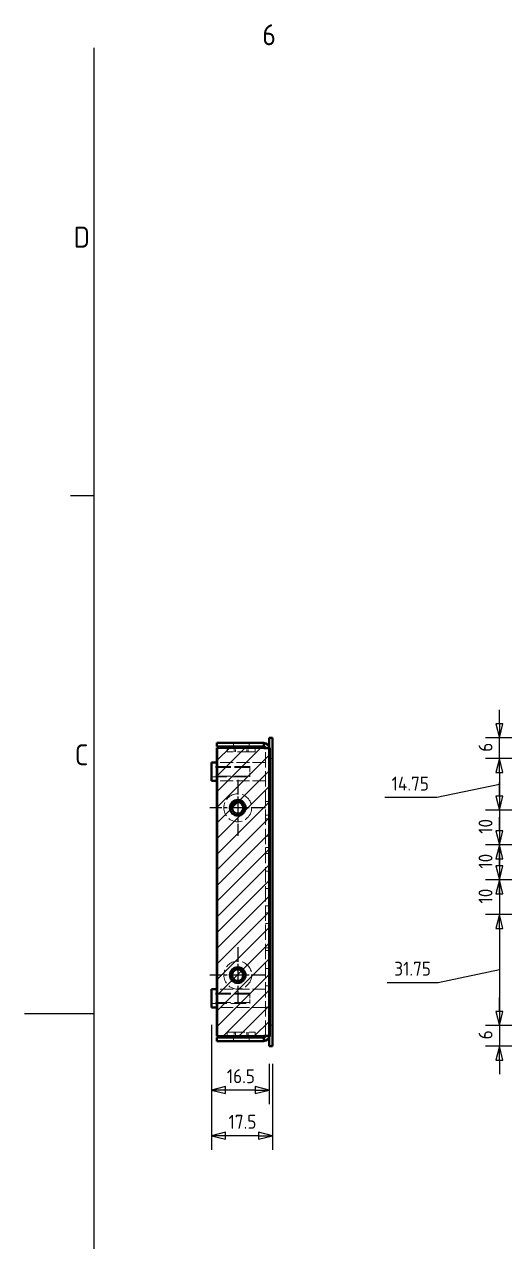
# Model space of a CAD drawing. Header units: millimetres. Extents: x 0 to 840, y 0 to 594.
# Drawn here: x 0 to 137.8, y 231.5 to 580.7 of the extents above; entities that cross this region are included whole.
import ezdxf

# ---------------------------------------------------------------- set-up
doc = ezdxf.new("R2010")
doc.units = ezdxf.units.MM
doc.header["$LTSCALE"] = 2
doc.linetypes.add('CHAIN', pattern=[0.3543, 0.2362, -0.0295, 0.0591, -0.0295])
doc.linetypes.add('DASHED', pattern=[0.2067, 0.1654, -0.0413])
doc.layers.get('0').update_dxf_attribs({"color": 3, "lineweight": 25})
for name, color, linetype, lineweight in [('가려진 것(ISO)', 2, 'DASHED', 18), ('가시적인 것(ISO)', 3, 'Continuous', 40), ('가시적인 좁은 것(ISO)', 3, 'Continuous', 35), ('경계(ISO)', 7, 'Continuous', 25), ('스케치 형상(ISO)', 3, 'Continuous', 25), ('중심 표식(ISO)', 1, 'Continuous', 25), ('치수(ISO)', 2, 'Continuous', 25), ('해치(ISO)', 7, 'Continuous', 18)]:
    doc.layers.add(name, color=color, linetype=linetype, lineweight=lineweight)
doc.styles.add('문자 텍스트_PSTEK_POSCO', font='isocp.shx')
doc.styles.add('치수 텍스트_PSTEK_POSCO', font='isocp.shx')
doc.dimstyles.new('치수_PSTEK_POSCO', dxfattribs={"dimscale": 2, "dimtxt": 2, "dimasz": 2, "dimexe": 2, "dimexo": 2.5, "dimgap": 1, "dimtad": 1, "dimrnd": 1e-08, "dimdsep": 46, "dimtxsty": '치수 텍스트_PSTEK_POSCO', "dimblk": 'Filled-2', "dimcen": 0.09, "dimdle": 10, "dimclrd": 7, "dimclre": 7, "dimclrt": 2, "dimadec": 1, "dimazin": 2, "dimtfac": 1, "dimtmove": 0, "dimatfit": 3, "dimfxl": 0, "dimtolj": 1, "dimlwd": -1, "dimlwe": -1, "dimarcsym": 0})

# ---------------------------------------------------------------- blocks, each defined once
blk = doc.blocks.new('경계 Default Border')
at = {"layer": '경계(ISO)'}
blk.add_line((10, 222.75), (6.6, 222.75), dxfattribs=at)
at = {"layer": '경계(ISO)', "flags": 128}
for points in [[(10, 10), (10, 287)], [(0, 148.5), (10, 148.5)]]:
    blk.add_lwpolyline(points, dxfattribs=at)
at = {"layer": '경계(ISO)', "color": 2, "char_height": 3, "attachment_point": 7, "style": '문자 텍스트_PSTEK_POSCO'}
for s, insert in [('6', (34.14, 287.37)), ('D', (7.08, 258.35)), ('C', (7.24, 184.1))]:
    blk.add_mtext(s, dxfattribs=dict(at, insert=insert))
blk = doc.blocks.new('Filled-2')
at = {"color": 0}
for p, q in [((0, 0), (-1, 0.25)), ((-1, 0.25), (-1, -0.25)), ((-1, 0), (0, 0)), ((-1, -0.25), (0, 0))]:
    blk.add_line(p, q, dxfattribs=at)
at = {"color": 0, "flags": 128}
blk.add_lwpolyline([(-1, -0.25), (0, 0)], dxfattribs=at)
at = {"color": 0}
blk.add_solid([(-1, -0.25), (0, 0), (-1, 0.25), (-1, -0.25)], dxfattribs=at)
blk = doc.blocks.new('*D35')
at = {"layer": 'Defpoints', "color": 0}
for p in [(161.93, 370.09), (136.32, 355.34), (158.93, 355.34)]:
    blk.add_point(p, dxfattribs=at)
at = {"layer": '치수(ISO)', "color": 7}
for p, q in [((156.93, 370.09), (132.32, 370.09)), ((136.32, 366.09), (136.32, 359.34)), ((136.32, 362.72), (118.35, 358.93)), ((118.35, 358.93), (103.39, 358.93)), ((153.93, 355.34), (132.32, 355.34))]:
    blk.add_line(p, q, dxfattribs=at)
at = {"layer": '치수(ISO)', "color": 7, "xscale": 4, "yscale": 4, "zscale": 4}
for p, rotation in [((136.32, 370.09), 90), ((136.32, 355.34), 270)]:
    blk.add_blockref('Filled-2', p, dxfattribs=dict(at, rotation=rotation))
at = {"layer": '치수(ISO)', "color": 2, "insert": (105.39, 362.93), "char_height": 4, "attachment_point": 4, "style": '치수 텍스트_PSTEK_POSCO'}
blk.add_mtext('\\A1;14.75', dxfattribs=at)
blk = doc.blocks.new('*D36')
at = {"layer": 'Defpoints', "color": 0}
for p in [(158.93, 355.34), (136.32, 345.34), (158.93, 345.34)]:
    blk.add_point(p, dxfattribs=at)
at = {"layer": '치수(ISO)', "color": 7}
for p, q in [((136.32, 359.34), (136.32, 363.34)), ((153.93, 355.34), (132.32, 355.34)), ((136.32, 355.34), (136.32, 345.34)), ((153.93, 345.34), (132.32, 345.34)), ((136.32, 341.34), (136.32, 337.34))]:
    blk.add_line(p, q, dxfattribs=at)
at = {"layer": '치수(ISO)', "color": 7, "xscale": 4, "yscale": 4, "zscale": 4}
for p, rotation in [((136.32, 355.34), 270), ((136.32, 345.34), 90)]:
    blk.add_blockref('Filled-2', p, dxfattribs=dict(at, rotation=rotation))
at = {"layer": '치수(ISO)', "color": 2, "insert": (132.32, 348.54), "char_height": 4, "attachment_point": 4, "rotation": 90, "style": '치수 텍스트_PSTEK_POSCO'}
blk.add_mtext('\\A1;10', dxfattribs=at)
blk = doc.blocks.new('*D37')
at = {"layer": 'Defpoints', "color": 0}
for p in [(158.93, 345.34), (136.32, 335.34), (158.93, 335.34)]:
    blk.add_point(p, dxfattribs=at)
at = {"layer": '치수(ISO)', "color": 7}
for p, q in [((136.32, 349.34), (136.32, 353.34)), ((153.93, 345.34), (132.32, 345.34)), ((136.32, 345.34), (136.32, 335.34)), ((153.93, 335.34), (132.32, 335.34)), ((136.32, 331.34), (136.32, 327.34))]:
    blk.add_line(p, q, dxfattribs=at)
at = {"layer": '치수(ISO)', "color": 7, "xscale": 4, "yscale": 4, "zscale": 4}
for p, rotation in [((136.32, 345.34), 270), ((136.32, 335.34), 90)]:
    blk.add_blockref('Filled-2', p, dxfattribs=dict(at, rotation=rotation))
at = {"layer": '치수(ISO)', "color": 2, "insert": (132.32, 338.54), "char_height": 4, "attachment_point": 4, "rotation": 90, "style": '치수 텍스트_PSTEK_POSCO'}
blk.add_mtext('\\A1;10', dxfattribs=at)
blk = doc.blocks.new('*D38')
at = {"layer": 'Defpoints', "color": 0}
for p in [(158.93, 335.34), (136.32, 325.34), (158.93, 325.34)]:
    blk.add_point(p, dxfattribs=at)
at = {"layer": '치수(ISO)', "color": 7}
for p, q in [((136.32, 339.34), (136.32, 343.34)), ((153.93, 335.34), (132.32, 335.34)), ((136.32, 335.34), (136.32, 325.34)), ((153.93, 325.34), (132.32, 325.34)), ((136.32, 321.34), (136.32, 317.34))]:
    blk.add_line(p, q, dxfattribs=at)
at = {"layer": '치수(ISO)', "color": 7, "xscale": 4, "yscale": 4, "zscale": 4}
for p, rotation in [((136.32, 335.34), 270), ((136.32, 325.34), 90)]:
    blk.add_blockref('Filled-2', p, dxfattribs=dict(at, rotation=rotation))
at = {"layer": '치수(ISO)', "color": 2, "insert": (132.32, 328.54), "char_height": 4, "attachment_point": 4, "rotation": 90, "style": '치수 텍스트_PSTEK_POSCO'}
blk.add_mtext('\\A1;10', dxfattribs=at)
blk = doc.blocks.new('*D39')
at = {"layer": 'Defpoints', "color": 0}
for p in [(158.93, 325.34), (136.32, 293.59), (161.93, 293.59)]:
    blk.add_point(p, dxfattribs=at)
at = {"layer": '치수(ISO)', "color": 7}
for p, q in [((153.93, 325.34), (132.32, 325.34)), ((136.32, 321.34), (136.32, 297.59)), ((136.32, 309.47), (118.71, 305.83)), ((118.71, 305.83), (104.14, 305.83)), ((156.93, 293.59), (132.32, 293.59))]:
    blk.add_line(p, q, dxfattribs=at)
at = {"layer": '치수(ISO)', "color": 7, "xscale": 4, "yscale": 4, "zscale": 4}
for p, rotation in [((136.32, 325.34), 90), ((136.32, 293.59), 270)]:
    blk.add_blockref('Filled-2', p, dxfattribs=dict(at, rotation=rotation))
at = {"layer": '치수(ISO)', "color": 2, "insert": (106.14, 309.83), "char_height": 4, "attachment_point": 4, "style": '치수 텍스트_PSTEK_POSCO'}
blk.add_mtext('\\A1;31.75', dxfattribs=at)
blk = doc.blocks.new('*D40')
at = {"layer": 'Defpoints', "color": 0}
for p in [(161.93, 293.59), (136.32, 287.59), (155.93, 287.59)]:
    blk.add_point(p, dxfattribs=at)
at = {"layer": '치수(ISO)', "color": 7}
for p, q in [((136.32, 297.59), (136.32, 301.59)), ((156.93, 293.59), (132.32, 293.59)), ((136.32, 293.59), (136.32, 287.59)), ((150.93, 287.59), (132.32, 287.59)), ((136.32, 283.59), (136.32, 279.59))]:
    blk.add_line(p, q, dxfattribs=at)
at = {"layer": '치수(ISO)', "color": 7, "xscale": 4, "yscale": 4, "zscale": 4}
for p, rotation in [((136.32, 293.59), 270), ((136.32, 287.59), 90)]:
    blk.add_blockref('Filled-2', p, dxfattribs=dict(at, rotation=rotation))
at = {"layer": '치수(ISO)', "color": 2, "insert": (132.32, 289.57), "char_height": 4, "attachment_point": 4, "rotation": 90, "style": '치수 텍스트_PSTEK_POSCO'}
blk.add_mtext('\\A1;6', dxfattribs=at)
blk = doc.blocks.new('*D41')
at = {"layer": 'Defpoints', "color": 0}
for p in [(136.32, 376.09), (155.93, 376.09), (161.93, 370.09)]:
    blk.add_point(p, dxfattribs=at)
at = {"layer": '치수(ISO)', "color": 7}
for p, q in [((136.32, 380.09), (136.32, 384.09)), ((150.93, 376.09), (132.32, 376.09)), ((136.32, 370.09), (136.32, 376.09)), ((156.93, 370.09), (132.32, 370.09)), ((136.32, 366.09), (136.32, 362.09))]:
    blk.add_line(p, q, dxfattribs=at)
at = {"layer": '치수(ISO)', "color": 7, "xscale": 4, "yscale": 4, "zscale": 4}
for p, rotation in [((136.32, 376.09), 270), ((136.32, 370.09), 90)]:
    blk.add_blockref('Filled-2', p, dxfattribs=dict(at, rotation=rotation))
at = {"layer": '치수(ISO)', "color": 2, "insert": (132.32, 372.07), "char_height": 4, "attachment_point": 4, "rotation": 90, "style": '치수 텍스트_PSTEK_POSCO'}
blk.add_mtext('\\A1;6', dxfattribs=at)
blk = doc.blocks.new('*D66')
at = {"layer": 'Defpoints', "color": 0}
for p in [(53.73, 298.69), (70.23, 287.59), (53.73, 275)]:
    blk.add_point(p, dxfattribs=at)
at = {"layer": '치수(ISO)', "color": 7}
for p, q in [((53.73, 293.69), (53.73, 271)), ((70.23, 282.59), (70.23, 271)), ((66.23, 275), (57.73, 275))]:
    blk.add_line(p, q, dxfattribs=at)
at = {"layer": '치수(ISO)', "color": 7, "xscale": 4, "yscale": 4, "zscale": 4, "rotation": 180}
blk.add_blockref('Filled-2', (53.73, 275), dxfattribs=at)
at = {"layer": '치수(ISO)', "color": 7, "xscale": 4, "yscale": 4, "zscale": 4}
blk.add_blockref('Filled-2', (70.23, 275), dxfattribs=at)
at = {"layer": '치수(ISO)', "color": 2, "insert": (58.1, 279), "char_height": 4, "attachment_point": 4, "style": '치수 텍스트_PSTEK_POSCO'}
blk.add_mtext('\\A1;16.5', dxfattribs=at)
blk = doc.blocks.new('*D67')
at = {"layer": 'Defpoints', "color": 0}
for p in [(53.73, 298.69), (71.23, 287.59), (53.73, 261.92)]:
    blk.add_point(p, dxfattribs=at)
at = {"layer": '치수(ISO)', "color": 7}
for p, q in [((53.73, 293.69), (53.73, 257.92)), ((71.23, 282.59), (71.23, 257.92)), ((67.23, 261.92), (57.73, 261.92))]:
    blk.add_line(p, q, dxfattribs=at)
at = {"layer": '치수(ISO)', "color": 7, "xscale": 4, "yscale": 4, "zscale": 4, "rotation": 180}
blk.add_blockref('Filled-2', (53.73, 261.92), dxfattribs=at)
at = {"layer": '치수(ISO)', "color": 7, "xscale": 4, "yscale": 4, "zscale": 4}
blk.add_blockref('Filled-2', (71.23, 261.92), dxfattribs=at)
at = {"layer": '치수(ISO)', "color": 2, "insert": (58.6, 265.92), "char_height": 4, "attachment_point": 4, "style": '치수 텍스트_PSTEK_POSCO'}
blk.add_mtext('\\A1;17.5', dxfattribs=at)

msp = doc.modelspace()

# ---------------------------------------------------------------- hatches: boundary and pattern name
at = {"layer": '해치(ISO)'}
h = msp.add_hatch(dxfattribs=at)
h.set_pattern_fill('ANSI31', color=1, scale=25.4, style=0)
h.set_pattern_definition([(45, (0, 0), (-2.245064, 2.245064), [])])
h.paths.add_polyline_path([(70.507, 373.224), (70.507, 290.398), (55.506, 290.398), (55.506, 373.224)])

# ---------------------------------------------------------------- linework, layer by layer
at = {"layer": '가려진 것(ISO)', "ltscale": 0.952248}
for p, q in [((59.983, 374.593), (59.983, 373.593)), ((64.483, 374.593), (64.483, 373.593)), ((70.233, 370.093), (71.233, 370.093)), ((69.233, 357.843), (70.233, 357.843)), ((70.233, 353.843), (69.233, 353.843)), ((69.233, 352.843), (70.233, 352.843)), ((69.233, 347.843), (70.233, 347.843)), ((70.233, 344.593), (69.233, 344.593)), ((69.233, 342.843), (70.233, 342.843)), ((69.233, 337.843), (70.233, 337.843)), ((69.233, 332.843), (70.233, 332.843)), ((69.233, 327.843), (70.233, 327.843)), ((70.233, 325.843), (69.233, 325.843)), ((69.233, 322.843), (70.233, 322.843)), ((70.233, 315.843), (69.233, 315.843)), ((70.233, 315.093), (69.233, 315.093)), ((70.233, 309.893), (69.233, 309.893)), ((70.233, 304.893), (69.233, 304.893)), ((70.233, 298.843), (69.233, 298.843)), ((70.233, 293.593), (71.233, 293.593)), ((59.983, 290.093), (59.983, 289.093)), ((64.483, 290.093), (64.483, 289.093))]:
    msp.add_line(p, q, dxfattribs=at)
at = {"layer": '가려진 것(ISO)', "ltscale": 1.091717}
for p, q in [((58.233, 373.24), (58.233, 372.093)), ((66.233, 373.24), (66.233, 372.093)), ((58.233, 290.447), (58.233, 291.593)), ((66.233, 290.447), (66.233, 291.593))]:
    msp.add_line(p, q, dxfattribs=at)
at = {"layer": '가려진 것(ISO)', "ltscale": 15.198803}
for p, q in [((66.233, 372.093), (58.233, 372.093)), ((58.233, 291.593), (66.233, 291.593))]:
    msp.add_line(p, q, dxfattribs=at)
at = {"layer": '가려진 것(ISO)', "ltscale": 1.428422}
for p, q in [((60.233, 373.593), (60.233, 372.093)), ((60.612, 372.093), (60.612, 373.593)), ((63.854, 372.093), (63.854, 373.593)), ((64.233, 372.093), (64.233, 373.593)), ((60.233, 291.593), (60.233, 290.093)), ((60.612, 290.093), (60.612, 291.593)), ((63.854, 290.093), (63.854, 291.593)), ((64.233, 290.093), (64.233, 291.593))]:
    msp.add_line(p, q, dxfattribs=at)
at = {"layer": '가려진 것(ISO)', "ltscale": 13.304306}
for p, q in [((69.233, 290.593), (69.233, 373.093)), ((64.733, 367.843), (53.733, 367.843)), ((64.733, 367.573), (53.733, 367.573)), ((64.733, 365.114), (53.733, 365.114)), ((53.733, 364.843), (64.733, 364.843)), ((64.733, 302.843), (53.733, 302.843)), ((64.733, 302.573), (53.733, 302.573)), ((64.733, 300.114), (53.733, 300.114)), ((53.733, 299.843), (64.733, 299.843))]:
    msp.add_line(p, q, dxfattribs=at)
at = {"layer": '가려진 것(ISO)', "ltscale": 11.288502}
for p, q in [((69.233, 368.993), (55.233, 368.993)), ((69.233, 363.693), (55.233, 363.693)), ((69.233, 303.993), (55.233, 303.993)), ((69.233, 298.693), (55.233, 298.693))]:
    msp.add_line(p, q, dxfattribs=at)
at = {"layer": '가려진 것(ISO)', "ltscale": 4.487736}
for p, q in [((64.733, 367.843), (64.733, 364.843)), ((64.733, 302.843), (64.733, 299.843))]:
    msp.add_line(p, q, dxfattribs=at)
at = {"layer": '가려진 것(ISO)', "ltscale": 12.159042}
for centre in [(61.233, 355.993), (61.233, 307.993)]:
    msp.add_circle(centre, 4, dxfattribs=at)
at = {"layer": '가시적인 것(ISO)'}
for p, q in [((68.733, 374.593), (55.233, 374.593)), ((55.233, 373.593), (55.233, 374.593)), ((68.733, 373.593), (68.733, 374.593)), ((70.233, 376.093), (71.233, 376.093)), ((70.233, 287.593), (70.233, 376.093)), ((71.233, 287.593), (71.233, 376.093)), ((68.733, 373.593), (55.233, 373.593)), ((55.233, 373.24), (68.733, 373.24)), ((55.233, 290.447), (55.233, 373.24)), ((58.233, 373.593), (58.233, 373.24)), ((66.233, 373.593), (66.233, 373.24)), ((68.733, 373.24), (68.733, 373.093)), ((70.233, 373.093), (68.733, 373.093)), ((53.733, 363.693), (53.733, 368.993)), ((55.233, 368.993), (53.733, 368.993)), ((55.233, 363.693), (53.733, 363.693)), ((53.733, 298.693), (53.733, 303.993)), ((55.233, 303.993), (53.733, 303.993)), ((55.233, 298.693), (53.733, 298.693)), ((68.733, 290.447), (55.233, 290.447)), ((68.733, 290.093), (55.233, 290.093)), ((55.233, 290.093), (55.233, 289.093)), ((58.233, 290.093), (58.233, 290.447)), ((66.233, 290.093), (66.233, 290.447)), ((68.733, 290.593), (70.233, 290.593)), ((68.733, 290.593), (68.733, 290.447)), ((68.733, 290.093), (68.733, 289.093)), ((55.233, 289.093), (68.733, 289.093)), ((70.233, 287.593), (71.233, 287.593))]:
    msp.add_line(p, q, dxfattribs=at)
for centre, radius in [((61.233, 355.993), 2.25), ((61.233, 355.993), 1.621), ((61.233, 307.993), 2.25), ((61.233, 307.993), 1.621)]:
    msp.add_circle(centre, radius, dxfattribs=at)
for centre, radius, start, end in [((68.733, 373.093), 1.5, 0, 90), ((68.733, 373.093), 0.5, 0, 90), ((68.733, 290.593), 1.5, 270, 0), ((68.733, 290.593), 0.5, 270, 0)]:
    msp.add_arc(centre, radius, start, end, dxfattribs=at)
at = {"layer": '가시적인 좁은 것(ISO)'}
for centre in [(61.233, 355.993), (61.233, 307.993)]:
    msp.add_arc(centre, 2, 280, 190, dxfattribs=at)
at = {"layer": '스케치 형상(ISO)'}
for p, q in [((55.506, 373.224), (70.507, 373.224)), ((55.506, 290.398), (55.506, 373.224)), ((70.507, 373.224), (70.507, 290.398)), ((70.507, 290.398), (55.506, 290.398))]:
    msp.add_line(p, q, dxfattribs=at)
at = {"layer": '중심 표식(ISO)', "linetype": 'CHAIN', "ltscale": 8.88956}
for p, q in [((61.233, 363.993), (61.233, 347.993)), ((69.233, 355.993), (53.233, 355.993)), ((61.233, 315.993), (61.233, 299.993)), ((69.233, 307.993), (53.233, 307.993))]:
    msp.add_line(p, q, dxfattribs=at)

# ---------------------------------------------------------------- block references
at = {"xscale": 2, "yscale": 2, "zscale": 2}
msp.add_blockref('경계 Default Border', (0, 0), dxfattribs=at)

# ---------------------------------------------------------------- dimensions: what is measured, and where the dimension line sits
at = {"layer": '치수(ISO)', "color": 7}
for base, p1, p2, angle, override, picture, middle in [((136.315, 376.093), (161.931, 370.093), (155.931, 376.093), 270, {"dimdec": 2, "dimtp": 0, "dimtm": 0, "dimtdec": 2, "dimtofl": 1, "dimatfit": 1}, '*D41', (136.315, 373.093)), ((136.315, 355.343), (161.931, 370.093), (158.931, 355.343), 90, {"dimtih": 1, "dimtoh": 1, "dimdec": 2, "dimtp": 0, "dimtm": 0, "dimtdec": 2, "dimtofl": 0, "dimtmove": 1, "dimatfit": 2}, '*D35', (116.353, 358.93)), ((136.315, 345.343), (158.931, 355.343), (158.931, 345.343), 90, {"dimdec": 2, "dimtp": 0, "dimtm": 0, "dimtdec": 2, "dimtofl": 1, "dimatfit": 1}, '*D36', (136.315, 350.343)), ((136.315, 335.343), (158.931, 345.343), (158.931, 335.343), 90, {"dimdec": 2, "dimtp": 0, "dimtm": 0, "dimtdec": 2, "dimtofl": 1, "dimatfit": 1}, '*D37', (136.315, 340.343)), ((136.315, 325.343), (158.931, 335.343), (158.931, 325.343), 90, {"dimdec": 2, "dimtp": 0, "dimtm": 0, "dimtdec": 2, "dimtofl": 1, "dimatfit": 1}, '*D38', (136.315, 330.343)), ((136.315, 293.593), (158.931, 325.343), (161.931, 293.593), 90, {"dimtih": 1, "dimtoh": 1, "dimdec": 2, "dimtp": 0, "dimtm": 0, "dimtdec": 2, "dimtofl": 0, "dimtmove": 1, "dimatfit": 2}, '*D39', (116.706, 305.828)), ((136.315, 287.593), (161.931, 293.593), (155.931, 287.593), 90, {"dimdec": 2, "dimtp": 0, "dimtm": 0, "dimtdec": 2, "dimtofl": 1, "dimatfit": 1}, '*D40', (136.315, 290.593)), ((53.733, 274.998), (70.233, 287.593), (53.733, 298.693), 180, {"dimdec": 2, "dimtp": 0, "dimtm": 0, "dimtdec": 2, "dimtofl": 0, "dimatfit": 1}, '*D66', (61.983, 274.998)), ((53.733, 261.922), (71.233, 287.593), (53.733, 298.693), 180, {"dimdec": 2, "dimtp": 0, "dimtm": 0, "dimtdec": 2, "dimtofl": 0, "dimatfit": 1}, '*D67', (62.483, 261.922))]:
    dim = msp.add_linear_dim(base=base, p1=p1, p2=p2, angle=angle, dimstyle='치수_PSTEK_POSCO', override=override, dxfattribs=at)
    dim.commit()
    dim.dimension.update_dxf_attribs({"geometry": picture, "text_midpoint": middle, "dimtype": 160})

doc.saveas('drawing.dxf')
